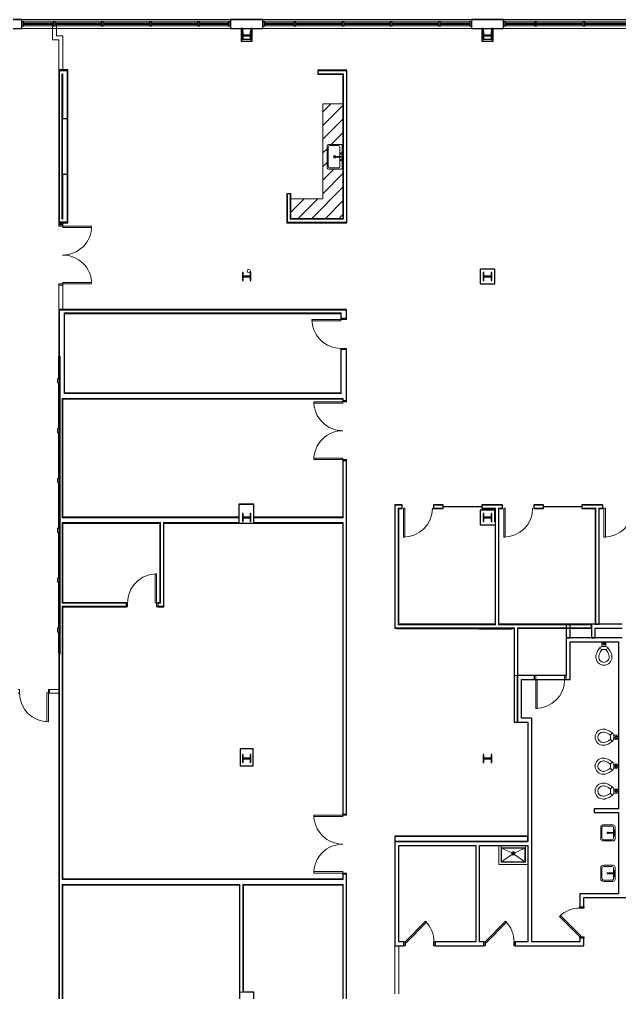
# Model space of a CAD drawing. Header units: millimetres. Extents: x -15988 to 119026, y 0 to 105082.
# Drawn here: x 80847 to 99836, y 74314 to 105082 of the extents above; entities that cross this region are included whole.
import ezdxf

# ---------------------------------------------------------------- set-up
doc = ezdxf.new("R2010")
doc.units = ezdxf.units.MM
doc.header["$LTSCALE"] = 25
doc.header["$MEASUREMENT"] = 0
doc.layers.add('PLANON_CONSTRUCTION', color=8, linetype='CONTINUOUS', lineweight=18)
doc.layers.add('PLANON_FLOOR_POLYLINE', color=5, linetype='CONTINUOUS')

msp = doc.modelspace()

# ---------------------------------------------------------------- hatches: boundary and pattern name
at = {"layer": 'PLANON_CONSTRUCTION'}
msp.add_hatch(color=256, dxfattribs=at).paths.add_polyline_path([(82218, 98683), (82094, 98683), (82094, 98584), (82218, 98584)])

# ---------------------------------------------------------------- linework, layer by layer
at = {"layer": 'PLANON_CONSTRUCTION', "lineweight": 25}
for p, q in [((80926, 105082), (80418, 105082)), ((80926, 104799), (80926, 105082)), ((80989, 105004), (80926, 105004)), ((80926, 105004), (80926, 104877)), ((80989, 104877), (80989, 105004)), ((81910, 104953), (80989, 104953)), ((80989, 104953), (80989, 104928)), ((80989, 104928), (81910, 104928)), ((81910, 104928), (81910, 104953)), ((83434, 104953), (81973, 104953)), ((81973, 104953), (81973, 104928)), ((81973, 104928), (83434, 104928)), ((83434, 104928), (83434, 104953)), ((84958, 104953), (83497, 104953)), ((83497, 104953), (83497, 104928)), ((83497, 104928), (84958, 104928)), ((84958, 104928), (84958, 104953)), ((86482, 104953), (85021, 104953)), ((85021, 104953), (85021, 104928)), ((85021, 104928), (86482, 104928)), ((86482, 104928), (86482, 104953)), ((87466, 104953), (86545, 104953)), ((86545, 104953), (86545, 104928)), ((86545, 104928), (87466, 104928)), ((87466, 104928), (87466, 104953)), ((88038, 105082), (87530, 105082)), ((87530, 105082), (87530, 104799)), ((88546, 105082), (88038, 105082)), ((88546, 104799), (88546, 105082)), ((88609, 105004), (88546, 105004)), ((88546, 105004), (88546, 104877)), ((88609, 104877), (88609, 105004)), ((89530, 104953), (88609, 104953)), ((88609, 104953), (88609, 104928)), ((88609, 104928), (89530, 104928)), ((89530, 104928), (89530, 104953)), ((91054, 104953), (89593, 104953)), ((89593, 104953), (89593, 104928)), ((89593, 104928), (91054, 104928)), ((91054, 104928), (91054, 104953)), ((92578, 104953), (91117, 104953)), ((91117, 104953), (91117, 104928)), ((91117, 104928), (92578, 104928)), ((92578, 104928), (92578, 104953)), ((94102, 104953), (92641, 104953)), ((92641, 104953), (92641, 104928)), ((92641, 104928), (94102, 104928)), ((94102, 104928), (94102, 104953)), ((95086, 104953), (94165, 104953)), ((94165, 104953), (94165, 104928)), ((94165, 104928), (95086, 104928)), ((95086, 104928), (95086, 104953)), ((95658, 105082), (95150, 105082)), ((95150, 105082), (95150, 104799)), ((96166, 105082), (95658, 105082)), ((96166, 104799), (96166, 105082)), ((96229, 105004), (96166, 105004)), ((96166, 105004), (96166, 104877)), ((96229, 104877), (96229, 105004)), ((97150, 104953), (96229, 104953)), ((96229, 104953), (96229, 104928)), ((96229, 104928), (97150, 104928)), ((97150, 104928), (97150, 104953)), ((98674, 104953), (97213, 104953)), ((97213, 104953), (97213, 104928)), ((97213, 104928), (98674, 104928)), ((98674, 104928), (98674, 104953)), ((100198, 104953), (98737, 104953)), ((98737, 104953), (98737, 104928)), ((98737, 104928), (100198, 104928)), ((80418, 104799), (80926, 104799)), ((80926, 104877), (80989, 104877)), ((87530, 104799), (88038, 104799)), ((87911, 104799), (87860, 104799)), ((87860, 104799), (87860, 104447)), ((87905, 104702), (87905, 104445)), ((87925, 104702), (87905, 104702)), ((87911, 104702), (87911, 104799)), ((87925, 104580), (87925, 104702)), ((88038, 104799), (88546, 104799)), ((88170, 104702), (88150, 104702)), ((88150, 104702), (88150, 104580)), ((88215, 104799), (88165, 104799)), ((88165, 104799), (88165, 104702)), ((88170, 104445), (88170, 104702)), ((88215, 104447), (88215, 104799)), ((88546, 104877), (88609, 104877)), ((95150, 104799), (95658, 104799)), ((95531, 104799), (95480, 104799)), ((95480, 104799), (95480, 104447)), ((95525, 104702), (95525, 104445)), ((95545, 104702), (95525, 104702)), ((95531, 104702), (95531, 104799)), ((95545, 104580), (95545, 104702)), ((95658, 104799), (96166, 104799)), ((95790, 104702), (95770, 104702)), ((95770, 104702), (95770, 104580)), ((95835, 104799), (95785, 104799)), ((95785, 104799), (95785, 104702)), ((95790, 104445), (95790, 104702)), ((95835, 104447), (95835, 104799)), ((96166, 104877), (96229, 104877)), ((87860, 104447), (87860, 104396)), ((87860, 104396), (88215, 104396)), ((87905, 104445), (87925, 104445)), ((88150, 104580), (87925, 104580)), ((87925, 104445), (87925, 104568)), ((87925, 104568), (88150, 104568)), ((88150, 104447), (87925, 104447)), ((88150, 104568), (88150, 104445)), ((88150, 104445), (88170, 104445)), ((88215, 104396), (88215, 104447)), ((95480, 104447), (95480, 104396)), ((95480, 104396), (95835, 104396)), ((95525, 104445), (95545, 104445)), ((95770, 104580), (95545, 104580)), ((95545, 104445), (95545, 104568)), ((95545, 104568), (95770, 104568)), ((95770, 104447), (95545, 104447)), ((95770, 104568), (95770, 104445)), ((95770, 104445), (95790, 104445)), ((95835, 104396), (95835, 104447)), ((87905, 97082), (87905, 96825)), ((87925, 97082), (87905, 97082)), ((87925, 96960), (87925, 97082)), ((88150, 96960), (87925, 96960)), ((87925, 96825), (87925, 96948)), ((87925, 96948), (88150, 96948)), ((88170, 97082), (88150, 97082)), ((88150, 97082), (88150, 96960)), ((88150, 96948), (88150, 96825)), ((88170, 96825), (88170, 97082)), ((95886, 97182), (95429, 97182)), ((95429, 97182), (95429, 96725)), ((95525, 97082), (95525, 96825)), ((95545, 97082), (95525, 97082)), ((95545, 96960), (95545, 97082)), ((95770, 96960), (95545, 96960)), ((95545, 96825), (95545, 96948)), ((95545, 96948), (95770, 96948)), ((95790, 97082), (95770, 97082)), ((95770, 97082), (95770, 96960)), ((95770, 96948), (95770, 96825)), ((95790, 96825), (95790, 97082)), ((95886, 96725), (95886, 97182)), ((87905, 96825), (87925, 96825)), ((88150, 96825), (88170, 96825)), ((95429, 96725), (95886, 96725)), ((95525, 96825), (95545, 96825)), ((95770, 96825), (95790, 96825)), ((88266, 89759), (87784, 89759)), ((87784, 89759), (87784, 89340)), ((88266, 89340), (88266, 89759)), ((95886, 89562), (95429, 89562)), ((95429, 89562), (95429, 89105)), ((95886, 89184), (95886, 89562)), ((87905, 89462), (87905, 89205)), ((87925, 89462), (87905, 89462)), ((87925, 89340), (87925, 89462)), ((88150, 89340), (87925, 89340)), ((87925, 89205), (87925, 89328)), ((87925, 89328), (88150, 89328)), ((88170, 89462), (88150, 89462)), ((88150, 89462), (88150, 89340)), ((88150, 89328), (88150, 89205)), ((88170, 89205), (88170, 89462)), ((95525, 89462), (95525, 89205)), ((95545, 89462), (95525, 89462)), ((95545, 89340), (95545, 89462)), ((95770, 89340), (95545, 89340)), ((95545, 89205), (95545, 89328)), ((95545, 89328), (95770, 89328)), ((95790, 89462), (95770, 89462)), ((95770, 89462), (95770, 89340)), ((95770, 89328), (95770, 89205)), ((95790, 89205), (95790, 89462)), ((87784, 89156), (88266, 89156)), ((87905, 89205), (87925, 89205)), ((88150, 89205), (88170, 89205)), ((95429, 89105), (95886, 89105)), ((95525, 89205), (95545, 89205)), ((95770, 89205), (95790, 89205)), ((98274, 85954), (98151, 85954)), ((98151, 85954), (98151, 85526)), ((98274, 85526), (98274, 85954)), ((99069, 85958), (98945, 85958)), ((98945, 85958), (98945, 85526)), ((99922, 85958), (99069, 85958)), ((99069, 85526), (99069, 85834)), ((99069, 85834), (99922, 85834)), ((99798, 85526), (98151, 85526)), ((98151, 85526), (98151, 85402)), ((98151, 85526), (98274, 85526)), ((98151, 85402), (98151, 84335)), ((98274, 85402), (99798, 85402)), ((98274, 84211), (98274, 85402)), ((98945, 85526), (99069, 85526)), ((99922, 85526), (99798, 85526)), ((99798, 85402), (99798, 80126)), ((96728, 84335), (96604, 84335)), ((96604, 84335), (96604, 82991)), ((97146, 84335), (96728, 84335)), ((98151, 84335), (98137, 84335)), ((96728, 82991), (96728, 84211)), ((96728, 84211), (97146, 84211)), ((98137, 84211), (98151, 84211)), ((98151, 84211), (98274, 84211)), ((96604, 82991), (96604, 82868)), ((96604, 82868), (96931, 82868)), ((96931, 82991), (96728, 82991)), ((97055, 82991), (96931, 82991)), ((96931, 82868), (96931, 79091)), ((97055, 75919), (97055, 82991)), ((88247, 82018), (87828, 82018)), ((87828, 82018), (87828, 81485)), ((87905, 81842), (87905, 81585)), ((87925, 81842), (87905, 81842)), ((87925, 81720), (87925, 81842)), ((88170, 81842), (88150, 81842)), ((88150, 81842), (88150, 81720)), ((88170, 81585), (88170, 81842)), ((88247, 81485), (88247, 82018)), ((95525, 81842), (95525, 81585)), ((95545, 81842), (95525, 81842)), ((95545, 81720), (95545, 81842)), ((95790, 81842), (95770, 81842)), ((95770, 81842), (95770, 81720)), ((95790, 81585), (95790, 81842)), ((87905, 81585), (87925, 81585)), ((88150, 81720), (87925, 81720)), ((87925, 81585), (87925, 81708)), ((87925, 81708), (88150, 81708)), ((88150, 81708), (88150, 81585)), ((88150, 81585), (88170, 81585)), ((95525, 81585), (95545, 81585)), ((95770, 81720), (95545, 81720)), ((95545, 81585), (95545, 81708)), ((95545, 81708), (95770, 81708)), ((95770, 81708), (95770, 81585)), ((95770, 81585), (95790, 81585)), ((87828, 81485), (88247, 81485)), ((99798, 80126), (99036, 80126)), ((99036, 80126), (99036, 80002)), ((99036, 80002), (99798, 80002)), ((99798, 80002), (99798, 77440)), ((92847, 79091), (92723, 79091)), ((92723, 79091), (92723, 75795)), ((96931, 79091), (92847, 79091)), ((92847, 75919), (92847, 78967)), ((92847, 78967), (95283, 78967)), ((95283, 78967), (95283, 75919)), ((95407, 78967), (96931, 78967)), ((95407, 75919), (95407, 78967)), ((96931, 78967), (96931, 75919)), ((99798, 77440), (98582, 77440)), ((98582, 77440), (98582, 77316)), ((98582, 77316), (98582, 77025)), ((98706, 77316), (101449, 77316)), ((98706, 77025), (98706, 77316)), ((98582, 77025), (98706, 77025)), ((98582, 77025), (98706, 77025)), ((98582, 76987), (98582, 77025)), ((98706, 76987), (98582, 76987)), ((98706, 77025), (98706, 76987)), ((97935, 76719), (97967, 76751)), ((98582, 76073), (97935, 76719)), ((97967, 76751), (98613, 76104)), ((93050, 75919), (93697, 76566)), ((93728, 76534), (93081, 75888)), ((93697, 76566), (93728, 76534)), ((95585, 75919), (96231, 76566)), ((96263, 76534), (95616, 75888)), ((96231, 76566), (96263, 76534)), ((98613, 76104), (98582, 76073)), ((98582, 76073), (98706, 76073)), ((98582, 76035), (98582, 76073)), ((98706, 76035), (98582, 76035)), ((98582, 76035), (98582, 75919)), ((98706, 76035), (98582, 76035)), ((98706, 76073), (98706, 76035)), ((98706, 75919), (98706, 76035)), ((92723, 75795), (92847, 75795)), ((93012, 75919), (92847, 75919)), ((92847, 75795), (93012, 75795)), ((93012, 75795), (93012, 75919)), ((93012, 75919), (93050, 75919)), ((93012, 75795), (93012, 75919)), ((93050, 75795), (93012, 75795)), ((93081, 75888), (93050, 75919)), ((93050, 75919), (93050, 75795)), ((93964, 75919), (94002, 75919)), ((93964, 75795), (93964, 75919)), ((94002, 75795), (93964, 75795)), ((95283, 75919), (94002, 75919)), ((94002, 75919), (94002, 75795)), ((94002, 75919), (94002, 75795)), ((94002, 75795), (95546, 75795)), ((95546, 75919), (95407, 75919)), ((95546, 75795), (95546, 75919)), ((95546, 75919), (95585, 75919)), ((95546, 75795), (95546, 75919)), ((95585, 75795), (95546, 75795)), ((95616, 75888), (95585, 75919)), ((95585, 75919), (95585, 75795)), ((96499, 75919), (96537, 75919)), ((96499, 75795), (96499, 75919)), ((96537, 75795), (96499, 75795)), ((96931, 75919), (96537, 75919)), ((96537, 75919), (96537, 75795)), ((96537, 75919), (96537, 75795)), ((96537, 75795), (96931, 75795)), ((96931, 75795), (97055, 75795)), ((98582, 75919), (97055, 75919)), ((97055, 75795), (98706, 75795)), ((98706, 75795), (98706, 75919)), ((87809, 74322), (87809, 73865)), ((88266, 74322), (87933, 74322)), ((88266, 73865), (88266, 74322))]:
    msp.add_line(p, q, dxfattribs=at)
at = {"layer": 'PLANON_CONSTRUCTION'}
for p, q in [((80926, 105082), (87530, 105082)), ((81910, 105004), (80989, 105004)), ((83434, 105004), (81973, 105004)), ((84958, 105004), (83497, 105004)), ((86482, 105004), (85021, 105004)), ((87466, 105004), (86545, 105004)), ((88546, 105082), (95150, 105082)), ((89530, 105004), (88609, 105004)), ((91054, 105004), (89593, 105004)), ((92578, 105004), (91117, 105004)), ((94102, 105004), (92641, 105004)), ((95086, 105004), (94165, 105004)), ((96166, 105082), (102770, 105082)), ((97150, 105004), (96229, 105004)), ((98674, 105004), (97213, 105004)), ((100198, 105004), (98737, 105004)), ((87530, 104799), (80926, 104799)), ((81910, 104877), (80989, 104877)), ((81892, 104437), (81892, 104905)), ((83434, 104877), (81973, 104877)), ((82015, 104561), (82015, 104905)), ((84958, 104877), (83497, 104877)), ((86482, 104877), (85021, 104877)), ((87466, 104877), (86545, 104877)), ((95150, 104799), (88546, 104799)), ((89530, 104877), (88609, 104877)), ((91054, 104877), (89593, 104877)), ((92578, 104877), (91117, 104877)), ((94102, 104877), (92641, 104877)), ((95086, 104877), (94165, 104877)), ((102770, 104799), (96166, 104799)), ((97150, 104877), (96229, 104877)), ((98674, 104877), (97213, 104877)), ((100198, 104877), (98737, 104877)), ((82094, 104437), (81892, 104437)), ((82218, 104561), (82015, 104561)), ((82094, 103502), (82094, 104437)), ((82218, 103502), (82218, 104561)), ((82094, 103502), (82094, 98683)), ((82373, 103502), (82094, 103502)), ((82111, 103458), (82111, 98670)), ((82359, 103458), (82111, 103458)), ((82359, 103458), (82359, 98670)), ((82373, 101978), (82373, 103502)), ((90294, 103458), (91193, 103458)), ((91193, 103458), (91193, 98670)), ((90294, 103366), (91100, 103366)), ((91100, 103366), (91100, 98762)), ((82206, 100177), (82206, 101950)), ((82373, 101978), (82373, 100205)), ((82375, 101950), (82375, 100177)), ((82373, 98683), (82373, 100205)), ((89326, 99569), (89326, 98670)), ((89418, 99569), (89418, 98762)), ((82094, 98546), (82094, 98844)), ((82094, 98683), (82373, 98683)), ((82094, 98546), (82094, 98683)), ((82094, 98584), (82218, 98584)), ((82094, 98584), (82094, 98546)), ((82218, 98584), (82094, 98584)), ((82094, 98546), (82218, 98546)), ((82359, 98670), (82111, 98670)), ((82218, 98546), (82218, 98683)), ((82218, 98546), (82218, 98584)), ((82218, 98502), (82218, 98546)), ((82218, 98546), (83132, 98546)), ((83132, 98502), (82218, 98502)), ((89326, 98670), (91193, 98670)), ((89418, 98762), (91100, 98762)), ((82094, 96718), (82094, 96679)), ((82218, 96718), (82094, 96718)), ((82094, 95939), (82094, 96718)), ((82094, 95939), (82094, 96718)), ((82218, 96679), (82094, 96679)), ((82094, 96679), (82218, 96679)), ((82218, 96762), (82218, 96718)), ((83132, 96762), (82218, 96762)), ((82218, 96718), (83132, 96718)), ((82218, 96679), (82218, 96718)), ((82218, 95939), (82218, 96718)), ((91183, 95895), (82110, 95895)), ((82110, 95895), (82110, 71460)), ((91031, 95803), (82262, 95803)), ((82262, 95803), (82262, 93253)), ((91031, 95635), (91031, 95803)), ((91183, 95635), (91183, 95895)), ((90100, 95597), (90100, 95552)), ((91015, 95597), (90100, 95597)), ((90100, 95552), (91015, 95552)), ((91199, 95635), (91015, 95635)), ((91015, 95635), (91015, 95597)), ((91015, 95552), (91015, 95597)), ((91015, 95597), (91199, 95597)), ((91199, 95597), (91199, 95635)), ((91199, 94682), (91015, 94682)), ((91015, 94682), (91015, 94644)), ((91015, 94644), (91199, 94644)), ((91031, 93253), (91031, 94644)), ((91183, 93031), (91183, 94644)), ((91199, 94644), (91199, 94682)), ((82080, 94381), (82080, 94431)), ((82080, 94431), (82131, 94431)), ((82080, 94381), (82080, 93771)), ((82131, 94381), (82080, 94381)), ((82131, 94431), (82131, 85002)), ((82131, 94431), (82131, 94381)), ((82131, 93720), (82049, 93720)), ((82049, 93720), (82049, 93587)), ((82049, 93587), (82131, 93587)), ((82080, 93733), (82080, 93784)), ((82080, 93784), (82131, 93784)), ((82131, 93733), (82080, 93733)), ((82080, 93574), (82080, 93523)), ((82131, 93574), (82080, 93574)), ((82080, 92926), (82080, 93536)), ((82131, 93784), (82131, 93733)), ((82131, 93587), (82131, 93720)), ((82131, 93523), (82131, 93574)), ((82080, 93523), (82131, 93523)), ((91031, 93253), (82262, 93253)), ((82080, 92926), (82080, 92876)), ((82131, 92926), (82080, 92926)), ((82131, 92876), (82131, 92926)), ((91091, 93101), (82202, 93101)), ((82202, 93101), (82202, 89324)), ((90161, 92993), (90161, 92949)), ((91075, 92993), (90161, 92993)), ((90161, 92949), (91075, 92949)), ((91199, 93031), (91075, 93031)), ((91075, 93031), (91075, 92993)), ((91075, 92949), (91075, 92993)), ((91075, 92993), (91199, 92993)), ((91091, 93031), (91091, 93101)), ((91199, 92993), (91199, 93031)), ((82080, 92876), (82131, 92876)), ((82080, 92806), (82080, 92857)), ((82080, 92857), (82131, 92857)), ((82080, 92806), (82080, 92196)), ((82131, 92806), (82080, 92806)), ((82131, 92857), (82131, 92806)), ((82131, 92145), (82049, 92145)), ((82049, 92145), (82049, 92012)), ((82049, 92012), (82131, 92012)), ((82080, 92158), (82080, 92209)), ((82080, 92209), (82131, 92209)), ((82131, 92158), (82080, 92158)), ((82080, 91999), (82080, 91949)), ((82131, 91999), (82080, 91999)), ((82131, 92209), (82131, 92158)), ((82131, 92012), (82131, 92145)), ((82131, 91949), (82131, 91999)), ((82080, 91352), (82080, 91961)), ((82080, 91949), (82131, 91949)), ((82080, 91352), (82080, 91301)), ((82131, 91352), (82080, 91352)), ((82080, 91301), (82131, 91301)), ((82080, 91231), (82080, 91282)), ((82080, 91282), (82131, 91282)), ((82080, 91231), (82080, 90621)), ((82131, 91231), (82080, 91231)), ((82131, 91301), (82131, 91352)), ((82131, 91282), (82131, 91231)), ((90161, 91209), (91075, 91209)), ((90161, 91164), (90161, 91209)), ((91075, 91164), (90161, 91164)), ((91075, 91209), (91075, 91164)), ((91199, 91164), (91075, 91164)), ((91075, 91164), (91075, 91126)), ((91075, 91126), (91199, 91126)), ((91091, 89324), (91091, 91126)), ((91183, 79959), (91183, 91126)), ((91199, 91126), (91199, 91164)), ((82131, 90571), (82049, 90571)), ((82049, 90571), (82049, 90437)), ((82080, 90583), (82080, 90634)), ((82080, 90634), (82131, 90634)), ((82131, 90583), (82080, 90583)), ((82131, 90634), (82131, 90583)), ((82131, 90437), (82131, 90571)), ((82049, 90437), (82131, 90437)), ((82080, 90425), (82080, 90374)), ((82131, 90425), (82080, 90425)), ((82080, 89777), (82080, 90386)), ((82080, 90374), (82131, 90374)), ((82131, 90374), (82131, 90425)), ((82080, 89777), (82080, 89726)), ((82131, 89777), (82080, 89777)), ((82080, 89726), (82131, 89726)), ((82080, 89656), (82080, 89707)), ((82080, 89707), (82131, 89707)), ((82080, 89656), (82080, 89047)), ((82131, 89656), (82080, 89656)), ((82131, 89726), (82131, 89777)), ((82131, 89707), (82131, 89656)), ((87799, 89743), (87799, 89156)), ((88250, 89743), (87799, 89743)), ((88250, 89156), (88250, 89743)), ((92739, 85850), (92739, 89723)), ((92961, 89723), (92739, 89723)), ((92831, 85942), (92831, 89631)), ((92961, 89631), (92831, 89631)), ((93044, 89626), (92999, 89626)), ((92999, 89626), (92999, 88712)), ((93044, 89626), (93044, 88712)), ((94256, 89723), (93952, 89723)), ((94256, 89631), (93952, 89631)), ((95476, 89683), (94256, 89683)), ((94256, 89683), (94256, 89671)), ((94256, 89671), (95476, 89671)), ((96133, 89723), (95476, 89723)), ((95476, 89671), (95476, 89683)), ((95911, 89631), (95476, 89631)), ((95911, 85942), (95911, 89631)), ((96003, 85942), (96003, 89631)), ((96133, 89631), (96003, 89631)), ((96215, 89626), (96171, 89626)), ((96171, 89626), (96171, 88712)), ((96215, 89626), (96215, 88712)), ((97428, 89723), (97123, 89723)), ((97428, 89631), (97123, 89631)), ((98647, 89683), (97428, 89683)), ((97428, 89683), (97428, 89671)), ((97428, 89671), (98647, 89671)), ((99305, 89723), (98647, 89723)), ((98647, 89671), (98647, 89683)), ((99082, 89631), (98647, 89631)), ((99082, 85958), (99082, 89631)), ((99175, 85958), (99175, 89631)), ((99305, 89631), (99175, 89631)), ((99387, 89626), (99343, 89626)), ((99343, 89626), (99343, 88712)), ((99387, 89626), (99387, 88712)), ((87784, 89324), (82202, 89324)), ((87784, 89172), (87784, 89324)), ((91091, 89324), (88266, 89324)), ((88266, 89324), (88266, 89172)), ((82131, 88996), (82049, 88996)), ((82049, 88996), (82049, 88862)), ((82080, 89008), (82080, 89059)), ((82080, 89059), (82131, 89059)), ((82131, 89008), (82080, 89008)), ((82131, 89059), (82131, 89008)), ((82131, 88862), (82131, 88996)), ((85309, 89172), (82202, 89172)), ((82202, 89172), (82202, 86622)), ((85309, 89172), (85309, 86622)), ((87784, 89172), (85401, 89172)), ((85401, 89172), (85401, 86530)), ((91091, 89172), (88266, 89172)), ((91091, 79959), (91091, 89172)), ((82049, 88862), (82131, 88862)), ((82080, 88850), (82080, 88799)), ((82131, 88850), (82080, 88850)), ((82080, 88202), (82080, 88812)), ((82080, 88799), (82131, 88799)), ((82131, 88799), (82131, 88850)), ((93044, 88712), (92999, 88712)), ((96215, 88712), (96171, 88712)), ((99387, 88712), (99343, 88712)), ((82080, 88202), (82080, 88151)), ((82131, 88202), (82080, 88202)), ((82080, 88151), (82131, 88151)), ((82080, 88081), (82080, 88132)), ((82080, 88132), (82131, 88132)), ((82080, 88081), (82080, 87472)), ((82131, 88081), (82080, 88081)), ((82131, 88151), (82131, 88202)), ((82131, 88132), (82131, 88081)), ((82131, 87421), (82049, 87421)), ((82049, 87421), (82049, 87288)), ((82080, 87434), (82080, 87484)), ((82080, 87484), (82131, 87484)), ((82131, 87434), (82080, 87434)), ((82131, 87484), (82131, 87434)), ((82131, 87288), (82131, 87421)), ((85140, 87552), (85140, 86638)), ((85185, 87552), (85140, 87552)), ((85185, 86638), (85185, 87552)), ((82049, 87288), (82131, 87288)), ((82080, 87275), (82080, 87224)), ((82131, 87275), (82080, 87275)), ((82080, 86627), (82080, 87237)), ((82080, 87224), (82131, 87224)), ((82131, 87224), (82131, 87275)), ((82080, 86627), (82080, 86576)), ((82131, 86627), (82080, 86627)), ((82080, 86576), (82131, 86576)), ((82080, 86507), (82080, 86557)), ((82080, 86557), (82131, 86557)), ((82080, 86507), (82080, 85897)), ((82131, 86507), (82080, 86507)), ((82131, 86576), (82131, 86627)), ((82131, 86557), (82131, 86507)), ((84232, 86622), (82202, 86622)), ((84232, 86530), (82202, 86530)), ((82202, 86530), (82202, 77886)), ((84270, 86638), (84232, 86638)), ((84232, 86638), (84232, 86514)), ((84232, 86514), (84270, 86514)), ((84270, 86514), (84270, 86638)), ((85140, 86638), (85185, 86638)), ((85223, 86638), (85185, 86638)), ((85185, 86638), (85185, 86514)), ((85185, 86514), (85223, 86514)), ((85223, 86514), (85223, 86638)), ((85309, 86622), (85223, 86622)), ((85401, 86530), (85223, 86530)), ((82131, 85846), (82049, 85846)), ((82049, 85846), (82049, 85713)), ((82080, 85859), (82080, 85910)), ((82080, 85910), (82131, 85910)), ((82131, 85859), (82080, 85859)), ((82131, 85910), (82131, 85859)), ((82131, 85713), (82131, 85846)), ((92739, 85850), (96512, 85850)), ((92831, 85942), (95911, 85942)), ((96003, 85942), (98945, 85942)), ((96512, 85850), (96512, 82868)), ((96604, 85850), (98945, 85850)), ((96604, 85850), (96604, 84335)), ((82049, 85713), (82131, 85713)), ((82080, 85700), (82080, 85649)), ((82131, 85700), (82080, 85700)), ((82080, 85052), (82080, 85662)), ((82080, 85649), (82131, 85649)), ((82131, 85649), (82131, 85700)), ((99277, 85251), (99277, 85402)), ((99315, 85402), (99315, 85360)), ((99366, 85402), (99366, 85360)), ((99404, 85402), (99404, 85251)), ((99087, 84919), (99087, 84952)), ((99093, 84987), (99126, 85079)), ((99160, 85144), (99205, 85208)), ((99175, 84952), (99175, 84919)), ((99210, 85048), (99176, 84957)), ((99278, 85157), (99205, 85208)), ((99278, 85157), (99233, 85093)), ((99403, 85157), (99278, 85157)), ((99476, 85208), (99403, 85157)), ((99449, 85093), (99403, 85157)), ((99505, 84957), (99471, 85048)), ((99476, 85208), (99521, 85144)), ((99506, 84919), (99506, 84952)), ((99555, 85079), (99588, 84987)), ((99595, 84952), (99595, 84919)), ((96604, 84335), (96512, 84335)), ((97184, 84335), (97133, 84335)), ((97133, 84335), (97133, 84211)), ((97146, 84211), (97146, 84335)), ((97146, 84335), (97146, 84211)), ((97184, 84211), (97184, 84335)), ((98149, 84335), (98098, 84335)), ((98098, 84335), (98098, 84211)), ((98137, 84335), (98137, 84211)), ((98137, 84211), (98137, 84335)), ((98149, 84211), (98149, 84335)), ((97133, 84211), (97184, 84211)), ((97184, 84211), (97184, 83297)), ((97229, 83297), (97229, 84211)), ((98098, 84211), (98149, 84211)), ((81717, 83787), (81762, 83787)), ((81717, 83787), (81717, 82873)), ((81800, 83898), (81762, 83898)), ((81762, 83898), (81762, 83778)), ((81762, 83787), (81762, 82873)), ((81762, 83778), (81800, 83778)), ((81800, 83898), (81800, 83775)), ((81800, 83775), (81800, 83898)), ((81800, 83898), (82094, 83898)), ((81800, 83775), (82094, 83775)), ((81969, 83775), (82094, 83775)), ((97184, 83297), (97229, 83297)), ((99348, 82640), (99315, 82640)), ((99315, 82551), (99348, 82551)), ((99352, 82550), (99444, 82517)), ((99475, 82601), (99383, 82634)), ((99488, 82494), (99553, 82449)), ((99604, 82522), (99539, 82567)), ((99604, 82522), (99553, 82449)), ((99348, 82221), (99315, 82221)), ((99444, 82255), (99352, 82222)), ((99383, 82138), (99475, 82172)), ((99553, 82323), (99488, 82278)), ((99539, 82205), (99604, 82250)), ((99553, 82449), (99553, 82323)), ((99553, 82323), (99604, 82250)), ((99798, 82450), (99646, 82450)), ((99646, 82323), (99798, 82323)), ((99798, 82412), (99756, 82412)), ((99798, 82361), (99756, 82361)), ((99315, 82132), (99348, 82132)), ((99348, 81726), (99315, 81726)), ((99315, 81637), (99348, 81637)), ((99352, 81636), (99444, 81603)), ((99475, 81686), (99383, 81720)), ((99488, 81580), (99553, 81535)), ((99604, 81607), (99539, 81652)), ((99604, 81607), (99553, 81535)), ((99553, 81535), (99553, 81409)), ((99798, 81535), (99646, 81535)), ((99348, 81307), (99315, 81307)), ((99444, 81341), (99352, 81307)), ((99383, 81224), (99475, 81257)), ((99553, 81409), (99488, 81364)), ((99539, 81291), (99604, 81336)), ((99553, 81409), (99604, 81336)), ((99646, 81408), (99798, 81408)), ((99798, 81497), (99756, 81497)), ((99798, 81446), (99756, 81446)), ((99315, 81218), (99348, 81218)), ((99348, 80938), (99315, 80938)), ((99475, 80899), (99383, 80932)), ((99315, 80849), (99348, 80849)), ((99352, 80849), (99444, 80815)), ((99488, 80792), (99553, 80747)), ((99553, 80621), (99488, 80576)), ((99604, 80820), (99539, 80865)), ((99604, 80820), (99553, 80747)), ((99553, 80747), (99553, 80621)), ((99553, 80621), (99604, 80549)), ((99798, 80748), (99646, 80748)), ((99646, 80621), (99798, 80621)), ((99798, 80710), (99756, 80710)), ((99798, 80659), (99756, 80659)), ((99348, 80519), (99315, 80519)), ((99315, 80430), (99348, 80430)), ((99444, 80553), (99352, 80520)), ((99383, 80436), (99475, 80470)), ((99539, 80504), (99604, 80549)), ((90161, 79921), (90161, 79876)), ((91075, 79921), (90161, 79921)), ((90161, 79876), (91075, 79876)), ((91199, 79959), (91075, 79959)), ((91075, 79959), (91075, 79921)), ((91075, 79876), (91075, 79921)), ((91075, 79921), (91199, 79921)), ((91199, 79921), (91199, 79959)), ((99239, 79192), (99239, 79532)), ((99277, 79210), (99277, 79514)), ((99341, 79616), (99633, 79616)), ((99341, 79578), (99585, 79578)), ((99649, 79514), (99649, 79375)), ((99658, 79375), (99658, 79438)), ((99696, 79553), (99696, 79172)), ((99696, 79438), (99696, 79273)), ((96931, 79243), (92739, 79243)), ((92739, 79243), (92739, 79091)), ((99585, 79146), (99341, 79146)), ((99633, 79108), (99341, 79108)), ((99677, 79375), (99521, 79375)), ((99677, 79349), (99521, 79349)), ((99649, 79349), (99649, 79210)), ((99658, 79273), (99658, 79349)), ((96016, 78967), (96016, 78358)), ((96093, 78434), (96093, 78967)), ((96093, 78891), (96855, 78891)), ((96104, 78878), (96093, 78883)), ((96093, 78883), (96104, 78878)), ((96104, 78878), (96428, 78735)), ((96104, 78447), (96104, 78878)), ((96428, 78735), (96104, 78878)), ((96104, 78878), (96843, 78878)), ((96843, 78878), (96520, 78735)), ((96843, 78878), (96520, 78735)), ((96855, 78883), (96843, 78878)), ((96843, 78878), (96855, 78883)), ((96843, 78878), (96843, 78447)), ((96855, 78967), (96855, 78434)), ((96432, 78684), (96104, 78447)), ((96432, 78684), (96104, 78447)), ((96467, 78764), (96423, 78720)), ((96474, 78663), (96423, 78713)), ((96497, 78758), (96429, 78689)), ((96502, 78671), (96431, 78741)), ((96516, 78741), (96446, 78671)), ((96519, 78689), (96450, 78758)), ((96524, 78713), (96474, 78663)), ((96524, 78720), (96481, 78764)), ((96515, 78683), (96843, 78447)), ((96843, 78447), (96516, 78682)), ((96016, 78358), (96931, 78358)), ((96104, 78447), (96093, 78439)), ((96093, 78439), (96104, 78447)), ((96855, 78434), (96093, 78434)), ((96843, 78447), (96104, 78447)), ((96855, 78439), (96843, 78447)), ((96843, 78447), (96855, 78439)), ((99239, 77913), (99239, 78252)), ((99277, 77930), (99277, 78235)), ((99341, 78337), (99633, 78337)), ((99341, 78299), (99585, 78299)), ((99649, 78235), (99649, 78095)), ((99658, 78095), (99658, 78159)), ((99696, 78273), (99696, 77892)), ((99696, 78159), (99696, 77994)), ((82202, 77886), (91091, 77886)), ((90161, 78137), (91075, 78137)), ((90161, 78092), (90161, 78137)), ((91075, 78092), (90161, 78092)), ((91075, 78137), (91075, 78092)), ((91199, 78092), (91075, 78092)), ((91075, 78092), (91075, 78054)), ((91075, 78054), (91199, 78054)), ((91091, 77886), (91091, 78054)), ((91183, 73574), (91183, 78054)), ((91199, 78054), (91199, 78092)), ((99585, 77867), (99341, 77867)), ((99677, 78095), (99521, 78095)), ((99677, 78070), (99521, 78070)), ((99649, 78070), (99649, 77930)), ((99658, 77994), (99658, 78070)), ((82202, 77733), (82202, 71612)), ((82202, 77733), (87825, 77733)), ((87825, 74322), (87825, 77733)), ((87917, 77733), (91091, 77733)), ((87917, 74322), (87917, 77733)), ((91091, 73574), (91091, 77733)), ((99633, 77829), (99341, 77829)), ((92723, 75795), (92723, 74271)), ((92847, 75795), (92847, 74271)), ((87825, 74322), (87917, 74322))]:
    msp.add_line(p, q, dxfattribs=at)
at = {"layer": 'PLANON_CONSTRUCTION', "lineweight": 25, "extrusion": (0, 0, -1)}
for p, q in [((81973, 105004), (81910, 105004)), ((81910, 105004), (81910, 104877)), ((81973, 104877), (81973, 105004)), ((83497, 105004), (83434, 105004)), ((83434, 105004), (83434, 104877)), ((83497, 104877), (83497, 105004)), ((85021, 105004), (84958, 105004)), ((84958, 105004), (84958, 104877)), ((85021, 104877), (85021, 105004)), ((86545, 105004), (86482, 105004)), ((86482, 105004), (86482, 104877)), ((86545, 104877), (86545, 105004)), ((87530, 105004), (87466, 105004)), ((87466, 105004), (87466, 104877)), ((87530, 104877), (87530, 105004)), ((89593, 105004), (89530, 105004)), ((89530, 105004), (89530, 104877)), ((89593, 104877), (89593, 105004)), ((91117, 105004), (91054, 105004)), ((91054, 105004), (91054, 104877)), ((91117, 104877), (91117, 105004)), ((92641, 105004), (92578, 105004)), ((92578, 105004), (92578, 104877)), ((92641, 104877), (92641, 105004)), ((94165, 105004), (94102, 105004)), ((94102, 105004), (94102, 104877)), ((94165, 104877), (94165, 105004)), ((95150, 105004), (95086, 105004)), ((95086, 105004), (95086, 104877)), ((95150, 104877), (95150, 105004)), ((97213, 105004), (97150, 105004)), ((97150, 105004), (97150, 104877)), ((97213, 104877), (97213, 105004)), ((98737, 105004), (98674, 105004)), ((98674, 105004), (98674, 104877)), ((98737, 104877), (98737, 105004)), ((81910, 104877), (81973, 104877)), ((83434, 104877), (83497, 104877)), ((84958, 104877), (85021, 104877)), ((86482, 104877), (86545, 104877)), ((87466, 104877), (87530, 104877)), ((89530, 104877), (89593, 104877)), ((91054, 104877), (91117, 104877)), ((92578, 104877), (92641, 104877)), ((94102, 104877), (94165, 104877)), ((95086, 104877), (95150, 104877)), ((97150, 104877), (97213, 104877)), ((98674, 104877), (98737, 104877))]:
    msp.add_line(p, q, dxfattribs=at)
at = {"layer": 'PLANON_CONSTRUCTION', "lineweight": 30}
for p, q in [((82095, 103474), (82095, 98654)), ((82375, 103474), (82095, 103474)), ((82375, 101950), (82375, 103474)), ((91208, 103474), (90294, 103474)), ((90294, 103474), (90294, 103350)), ((91208, 98654), (91208, 103474)), ((82203, 98762), (82203, 103366)), ((82203, 103366), (82206, 103366)), ((82206, 103366), (82206, 101950)), ((90294, 103350), (91085, 103350)), ((91085, 103350), (91085, 98778)), ((82206, 101950), (82375, 101950)), ((82375, 100177), (82206, 100177)), ((82206, 100177), (82206, 98762)), ((82375, 98654), (82375, 100177)), ((89434, 99569), (89310, 99569)), ((89310, 99569), (89310, 98654)), ((89434, 98778), (89434, 99569)), ((91085, 98778), (89434, 98778)), ((82095, 98654), (82375, 98654)), ((82206, 98762), (82203, 98762)), ((89310, 98654), (91208, 98654)), ((91199, 95911), (82094, 95911)), ((82094, 95911), (82094, 71444)), ((82278, 95787), (91015, 95787)), ((82278, 93269), (82278, 95787)), ((91015, 95787), (91015, 95635)), ((91199, 95635), (91199, 95911)), ((91015, 95635), (91199, 95635)), ((91015, 94644), (91015, 93269)), ((91199, 94644), (91015, 94644)), ((91199, 93031), (91199, 94644)), ((91015, 93269), (82278, 93269)), ((82218, 93085), (91075, 93085)), ((82218, 89340), (82218, 93085)), ((91075, 93085), (91075, 93031)), ((91075, 93031), (91199, 93031)), ((91075, 91126), (91075, 89340)), ((91199, 91126), (91075, 91126)), ((91199, 79959), (91199, 91126)), ((92723, 89739), (92723, 85834)), ((92961, 89739), (92723, 89739)), ((92847, 85958), (92847, 89615)), ((92847, 89615), (92961, 89615)), ((92961, 89615), (92961, 89739)), ((94256, 89739), (93952, 89739)), ((93952, 89739), (93952, 89615)), ((93952, 89615), (94256, 89615)), ((94256, 89615), (94256, 89739)), ((96133, 89739), (95476, 89739)), ((95476, 89739), (95476, 89615)), ((95476, 89615), (95895, 89615)), ((95895, 89615), (95895, 89184)), ((96019, 85958), (96019, 89615)), ((96019, 89615), (96133, 89615)), ((96133, 89615), (96133, 89739)), ((97428, 89739), (97123, 89739)), ((97123, 89739), (97123, 89615)), ((97123, 89615), (97428, 89615)), ((97428, 89615), (97428, 89739)), ((99305, 89739), (98647, 89739)), ((98647, 89739), (98647, 89615)), ((98647, 89615), (99067, 89615)), ((99067, 89615), (99067, 85958)), ((99190, 85958), (99190, 89615)), ((99190, 89615), (99305, 89615)), ((99305, 89615), (99305, 89739)), ((87784, 89340), (82218, 89340)), ((91075, 89340), (88266, 89340)), ((82218, 89156), (85293, 89156)), ((82218, 86638), (82218, 89156)), ((85293, 89156), (85293, 86638)), ((85417, 89156), (87784, 89156)), ((85417, 86514), (85417, 89156)), ((88266, 89156), (91075, 89156)), ((91075, 89156), (91075, 79959)), ((95895, 89105), (95895, 85958)), ((84232, 86638), (82218, 86638)), ((82218, 86514), (84232, 86514)), ((82218, 77902), (82218, 86514)), ((84232, 86514), (84232, 86638)), ((85293, 86638), (85223, 86638)), ((85223, 86638), (85223, 86514)), ((85223, 86514), (85417, 86514)), ((95895, 85958), (92847, 85958)), ((98945, 85958), (96019, 85958)), ((98945, 85834), (98945, 85958)), ((99067, 85958), (99190, 85958)), ((92723, 85834), (96496, 85834)), ((96496, 85834), (96496, 82868)), ((96620, 85834), (98945, 85834)), ((96620, 84335), (96620, 85834)), ((96604, 82868), (96604, 84335)), ((96604, 84335), (96620, 84335)), ((98137, 84335), (97146, 84335)), ((97146, 84211), (98137, 84211)), ((96496, 82868), (96604, 82868)), ((91075, 79959), (91199, 79959)), ((96931, 79259), (92723, 79259)), ((92723, 79259), (92723, 79091)), ((92723, 79091), (96931, 79091)), ((96931, 79091), (96931, 79259)), ((91075, 77902), (82218, 77902)), ((91075, 78054), (91075, 77902)), ((91199, 78054), (91075, 78054)), ((91199, 73574), (91199, 78054)), ((82218, 71628), (82218, 77717)), ((82218, 77717), (87809, 77717)), ((87809, 77717), (87809, 74322)), ((87933, 77717), (91075, 77717)), ((87933, 74322), (87933, 77717)), ((91075, 77717), (91075, 73574))]:
    msp.add_line(p, q, dxfattribs=at)
at = {"layer": 'PLANON_CONSTRUCTION', "lineweight": 9}
for p, q in [((90450, 102411), (90450, 99413)), ((91085, 102411), (90450, 102411)), ((90450, 102158), (90703, 102411)), ((90450, 101727), (91085, 102362)), ((90450, 101296), (91085, 101931)), ((90712, 101127), (91085, 101500)), ((90450, 100865), (90590, 101005)), ((90589, 101102), (90589, 100378)), ((90589, 101102), (90589, 100378)), ((91034, 101128), (90615, 101128)), ((91034, 101128), (90615, 101128)), ((90621, 101045), (90621, 100435)), ((90939, 101096), (90672, 101096)), ((90989, 100750), (90989, 101045)), ((91059, 100378), (91059, 101102)), ((91059, 100378), (91059, 101102)), ((91059, 101043), (91085, 101069)), ((90818, 100750), (90818, 100731)), ((91027, 100750), (90818, 100750)), ((90818, 100731), (91027, 100731)), ((90989, 100435), (90989, 100731)), ((91027, 100731), (91027, 100750)), ((91059, 100612), (91085, 100638)), ((90450, 100434), (90590, 100574)), ((90450, 100003), (90800, 100353)), ((90615, 100353), (91034, 100353)), ((90615, 100353), (91034, 100353)), ((90672, 100385), (90939, 100385)), ((90450, 99572), (91085, 100207)), ((90087, 98778), (91085, 99775)), ((90450, 99413), (89434, 99413)), ((89434, 98987), (89860, 99413)), ((89656, 98778), (90291, 99413)), ((90518, 98778), (91085, 99344)), ((90949, 98778), (91085, 98913))]:
    msp.add_line(p, q, dxfattribs=at)
at = {"layer": 'PLANON_CONSTRUCTION', "ltscale": 0.25}
for p, q in [((92781, 85837), (93848, 85835)), ((92781, 85812), (92781, 85837)), ((93848, 85810), (92781, 85812)), ((93848, 85810), (93848, 85835)), ((93848, 85835), (95372, 85832)), ((93848, 85835), (93848, 85810)), ((95372, 85807), (93848, 85810)), ((95372, 85832), (95372, 85807)), ((95372, 85832), (96438, 85831)), ((95372, 85807), (95372, 85832)), ((96438, 85805), (95372, 85807)), ((96438, 85831), (96438, 85805))]:
    msp.add_line(p, q, dxfattribs=at)
at = {"layer": 'PLANON_CONSTRUCTION', "extrusion": (0, 0, -1)}
for p, q in [((80847, 83898), (80809, 83898)), ((80809, 83778), (80847, 83778)), ((80847, 83775), (80847, 83898))]:
    msp.add_line(p, q, dxfattribs=at)
at = {"layer": 'PLANON_CONSTRUCTION'}
for centre in [(99341, 85331), (99727, 82386), (99727, 81472), (99727, 80684)]:
    msp.add_circle(centre, 25.3, dxfattribs=at)
at = {"layer": 'PLANON_CONSTRUCTION', "lineweight": 9}
for centre, radius, start, end in [((90615, 101102), 25.4, 90, 180), ((90615, 101102), 25.4, 90, 180), ((90672, 101045), 50.8, 90, 180), ((90939, 101045), 50.8, 0, 90), ((91034, 101102), 25.4, 0, 90), ((91034, 101102), 25.4, 0, 90), ((90818, 100740), 38.1, 90, 270), ((90818, 100740), 38.1, 14.4775, 90), ((90818, 100740), 38.1, 270, 345.5225), ((91027, 100842), 25.4, 90, 270), ((91027, 100639), 25.4, 90, 270), ((91027, 100842), 25.4, 270, 90), ((91027, 100639), 25.4, 270, 90), ((90615, 100378), 25.4, 180, 270), ((90615, 100378), 25.4, 180, 270), ((90672, 100435), 50.8, 180, 270), ((90939, 100435), 50.8, 270, 0), ((91034, 100378), 25.4, 270, 0), ((91034, 100378), 25.4, 270, 0), ((91015, 95597), 914, 180, 270.5), ((91075, 92993), 914, 180, 270.5), ((91075, 91164), 914, 89.5, 180), ((92999, 89626), 914, 270, 0), ((96171, 89626), 914, 270, 0), ((99343, 89626), 914, 270, 0), ((85185, 86638), 914, 90, 180.5), ((97184, 84211), 914, 270, 359.9972), ((91075, 79921), 914, 180, 270.5), ((91075, 78092), 914, 89.5, 180)]:
    msp.add_arc(centre, radius, start, end, dxfattribs=at)
at = {"layer": 'PLANON_CONSTRUCTION'}
for centre, radius, start, end in [((82218, 98546), 914, 269.5, 0), ((82218, 96718), 914, 0, 90.5), ((88104, 97128), 50.8, 90, 180), ((88104, 97128), 50.8, 180, 0), ((88104, 97128), 50.8, 0, 90), ((99288, 85150), 102, 96.2451, 145), ((99341, 84936), 321, 78.5767, 101.4233), ((99341, 85331), 38.1, 0, 180), ((99341, 85331), 38.1, 180, 0), ((99393, 85150), 102, 35, 83.7549), ((99188, 84952), 102, 160, 180), ((99341, 84919), 254, 180, 270), ((99389, 84983), 279, 145, 160), ((99341, 84919), 165, 180, 270), ((99389, 84983), 191, 145, 160), ((99341, 84919), 254, 270, 0), ((99341, 84919), 165, 270, 0), ((99292, 84983), 191, 20, 35), ((99493, 84952), 12.7, 0, 20), ((99292, 84983), 279, 20, 35), ((99493, 84952), 102, 0, 20), ((81762, 83787), 914, 180, 270), ((99315, 82386), 254, 90, 180), ((99315, 82386), 165, 90, 180), ((99348, 82539), 102, 70, 90), ((99348, 82539), 12.7, 70, 90), ((99379, 82338), 191, 55, 70), ((99379, 82338), 279, 55, 70), ((99545, 82439), 102, 6.2451, 55), ((99315, 82386), 254, 180, 270), ((99315, 82386), 165, 180, 270), ((99379, 82434), 191, 290, 305), ((99379, 82434), 279, 290, 305), ((99545, 82334), 102, 305, 353.7549), ((99332, 82386), 321, 348.5767, 11.4233), ((99727, 82386), 38.1, 90, 270), ((99727, 82386), 38.1, 270, 90), ((99348, 82234), 102, 270, 290), ((99315, 81472), 254, 90, 180), ((99315, 81472), 165, 90, 180), ((99348, 81624), 102, 70, 90), ((99348, 81624), 12.7, 70, 90), ((99379, 81424), 191, 55, 70), ((99379, 81424), 279, 55, 70), ((99545, 81524), 102, 6.2451, 55), ((99332, 81472), 321, 348.5767, 11.4233), ((99315, 81472), 254, 180, 270), ((99315, 81472), 165, 180, 270), ((99379, 81520), 191, 290, 305), ((99379, 81520), 279, 290, 305), ((99545, 81419), 102, 305, 353.7549), ((99727, 81472), 38.1, 90, 270), ((99727, 81472), 38.1, 270, 90), ((99315, 80684), 254, 90, 180), ((99348, 81319), 102, 270, 290), ((99348, 80837), 102, 70, 90), ((99315, 80684), 254, 180, 270), ((99315, 80684), 165, 90, 180), ((99315, 80684), 165, 180, 270), ((99348, 80837), 12.7, 70, 90), ((99379, 80636), 191, 55, 70), ((99379, 80636), 279, 55, 70), ((99545, 80737), 102, 6.2451, 55), ((99545, 80632), 102, 305, 353.7549), ((99332, 80684), 321, 348.5767, 11.4233), ((99727, 80684), 38.1, 90, 270), ((99727, 80684), 38.1, 270, 90), ((99348, 80532), 102, 270, 290), ((99379, 80732), 191, 290, 305), ((99379, 80732), 279, 290, 305), ((99328, 79528), 89.1, 81.8503, 177.5498), ((99341, 79514), 63.5, 90, 180), ((99465, 79362), 25.4, 90, 270), ((99465, 79362), 25.4, 270, 90), ((99585, 79514), 63.5, 0, 90), ((99633, 79553), 63.5, 0, 90), ((99677, 79438), 19.1, 0, 180), ((99677, 79413), 19, 90, 270), ((99677, 79413), 19, 270, 90), ((99328, 79196), 89.1, 182.4502, 278.1497), ((99341, 79210), 63.5, 180, 270), ((99521, 79362), 12.7, 90, 270), ((99585, 79210), 63.5, 270, 0), ((99633, 79172), 63.5, 270, 0), ((99677, 79299), 19, 90, 270), ((99677, 79273), 19.1, 180, 0), ((99677, 79362), 12.7, 270, 90), ((99677, 79299), 19, 270, 90), ((96474, 78713), 50.8, 138.9989, 178.5906), ((96474, 78713), 50.8, 154.9831, 215.7384), ((96474, 78713), 50.8, 182.235, 221.7303), ((96474, 78713), 50.8, 25.0169, 154.9831), ((96474, 78713), 50.8, 215.7384, 324.2616), ((96474, 78713), 50.8, 93.9357, 132.827), ((96474, 78713), 50.8, 229.7216, 270), ((96474, 78713), 50.8, 47.173, 86.0643), ((96474, 78713), 50.8, 1.3769, 41.0011), ((96474, 78713), 50.8, 323.7462, 25.0169), ((99328, 78249), 89.1, 81.8503, 177.5498), ((99341, 78235), 63.5, 90, 180), ((99585, 78235), 63.5, 0, 90), ((99633, 78273), 63.5, 0, 90), ((99677, 78159), 19.1, 0, 180), ((99677, 78134), 19, 90, 270), ((99677, 78134), 19, 270, 90), ((99328, 77917), 89.1, 182.4502, 278.1497), ((99341, 77930), 63.5, 180, 270), ((99465, 78083), 25.4, 90, 270), ((99465, 78083), 25.4, 270, 90), ((99521, 78083), 12.7, 90, 270), ((99585, 77930), 63.5, 270, 0), ((99633, 77892), 63.5, 270, 0), ((99677, 78019), 19, 90, 270), ((99677, 77994), 19.1, 180, 0), ((99677, 78083), 12.7, 270, 90), ((99677, 78019), 19, 270, 90), ((98582, 76073), 914, 89.5, 135), ((93050, 75919), 914, 359.5, 45), ((95585, 75919), 914, 359.5, 45)]:
    msp.add_arc(centre, radius, start, end, dxfattribs=at)
at = {"layer": 'PLANON_FLOOR_POLYLINE', "ltscale": 0.25}
msp.add_lwpolyline([(0, 0), (-15988, 33911, -0.112855), (49811, 48639), (49811, 48236), (72290, 48236), (72290, 105082), (111406, 105082), (111406, 58346), (96166, 58346), (96166, 42598), (119026, 42598), (119026, 3482), (49430, 3482), (49430, 11455, 0.075233), (20245, 7418, 0.047303)], format="xyb", close=True, dxfattribs=at)

doc.saveas('drawing.dxf')
